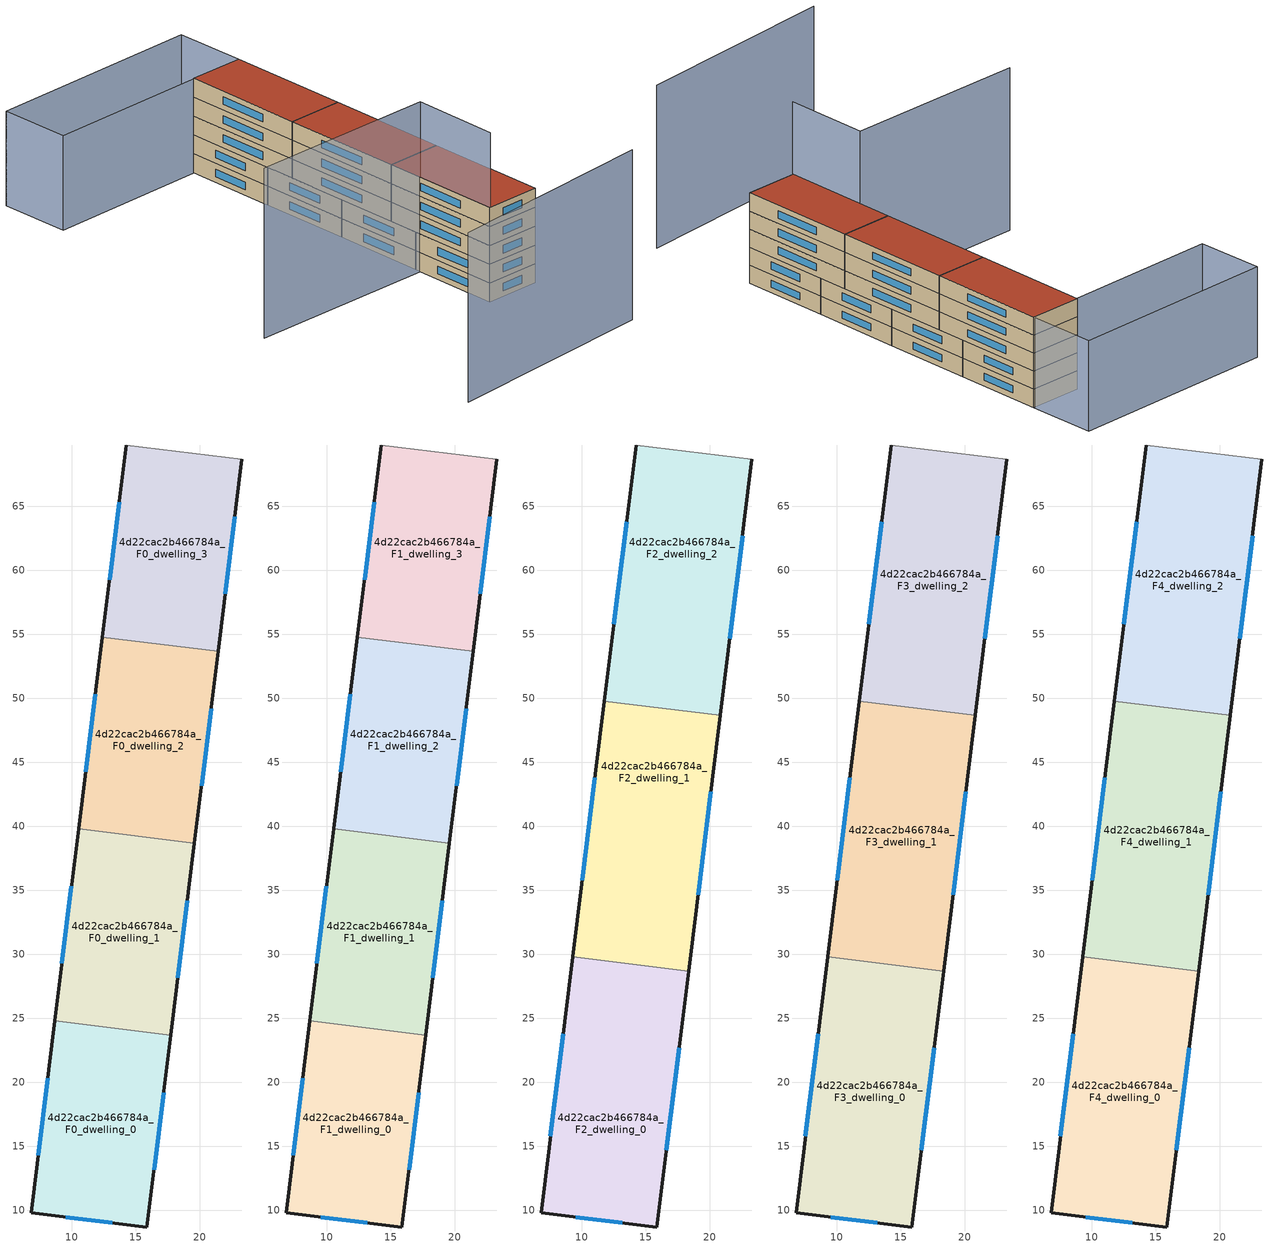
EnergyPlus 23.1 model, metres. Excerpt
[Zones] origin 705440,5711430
4d22cac2b466784a_F0_dwelling_0
 floor ground (EU_floor_Construction): 17.71,23.69 15.86,8.71 6.8,9.82 8.66,24.81 z0
 wall outside (EU_wall_Construction): 8.66,24.81 6.8,9.82 15.86,8.71 17.71,23.69 z0:3
 wall to 4d22cac2b466784a_F0_dwelling_1 (EU_wall_Construction): 17.71,23.69 8.66,24.81 z0:3
 window (EU_Window_Construction): 16.41,13.19 17.16,19.2 / 9.51,9.49 13.15,9.04 / 8.1,20.32 7.36,14.31 z0.9:2.1
4d22cac2b466784a_F0_dwelling_1
 floor ground (EU_floor_Construction): 19.57,38.68 17.71,23.69 8.66,24.81 10.52,39.8 z0
 wall outside (EU_wall_Construction): 17.71,23.69 19.57,38.68 / 10.52,39.8 8.66,24.81 z0:3
 wall to 4d22cac2b466784a_F0_dwelling_2 (EU_wall_Construction): 19.57,38.68 10.52,39.8 z0:3
 window (EU_Window_Construction): 18.27,28.18 19.01,34.19 / 9.96,35.31 9.22,29.3 z0.9:2.1
4d22cac2b466784a_F0_dwelling_2
 floor ground (EU_floor_Construction): 21.43,53.67 19.57,38.68 10.52,39.8 12.38,54.79 z0
 wall outside (EU_wall_Construction): 19.57,38.68 21.43,53.67 / 12.38,54.79 10.52,39.8 z0:3
 wall to 4d22cac2b466784a_F0_dwelling_3 (EU_wall_Construction): 21.43,53.67 12.38,54.79 z0:3
 window (EU_Window_Construction): 20.12,43.17 20.87,49.18 / 11.82,50.31 11.08,44.29 z0.9:2.1
4d22cac2b466784a_F0_dwelling_3
 floor ground (EU_floor_Construction): 23.28,68.68 21.43,53.67 12.38,54.79 14.24,69.79 z0
 wall outside (EU_wall_Construction): 21.43,53.67 23.28,68.68 / 14.24,69.79 12.38,54.79 z0:3
 wall adiabatic (EU_wall_Construction): 23.28,68.68 14.24,69.79 z0:3
 window (EU_Window_Construction): 21.98,58.17 22.73,64.19 / 13.68,65.3 12.94,59.28 z0.9:2.1
4d22cac2b466784a_F1_dwelling_0
 floor to 4d22cac2b466784a_F0_dwelling_0 (EU_floor_Construction): 17.71,23.69 15.86,8.71 6.8,9.82 8.66,24.81 z3
 wall outside (EU_wall_Construction): 8.66,24.81 6.8,9.82 15.86,8.71 17.71,23.69 z3:6
 wall to 4d22cac2b466784a_F1_dwelling_1 (EU_wall_Construction): 17.71,23.69 8.66,24.81 z3:6
 window (EU_Window_Construction): 16.41,13.19 17.16,19.2 / 9.51,9.49 13.15,9.04 / 8.1,20.32 7.36,14.31 z3.9:5.1
4d22cac2b466784a_F1_dwelling_1
 floor to 4d22cac2b466784a_F0_dwelling_1 (EU_floor_Construction): 19.57,38.68 17.71,23.69 8.66,24.81 10.52,39.8 z3
 wall outside (EU_wall_Construction): 17.71,23.69 19.57,38.68 / 10.52,39.8 8.66,24.81 z3:6
 wall to 4d22cac2b466784a_F1_dwelling_2 (EU_wall_Construction): 19.57,38.68 10.52,39.8 z3:6
 window (EU_Window_Construction): 18.27,28.18 19.01,34.19 / 9.96,35.31 9.22,29.3 z3.9:5.1
4d22cac2b466784a_F1_dwelling_2
 floor to 4d22cac2b466784a_F0_dwelling_2 (EU_floor_Construction): 21.43,53.67 19.57,38.68 10.52,39.8 12.38,54.79 z3
 wall outside (EU_wall_Construction): 19.57,38.68 21.43,53.67 / 12.38,54.79 10.52,39.8 z3:6
 wall to 4d22cac2b466784a_F1_dwelling_3 (EU_wall_Construction): 21.43,53.67 12.38,54.79 z3:6
 window (EU_Window_Construction): 20.12,43.17 20.87,49.18 / 11.82,50.31 11.08,44.29 z3.9:5.1
4d22cac2b466784a_F1_dwelling_3
 floor to 4d22cac2b466784a_F0_dwelling_3 (EU_floor_Construction): 23.28,68.68 21.43,53.67 12.38,54.79 14.24,69.79 z3
 wall outside (EU_wall_Construction): 21.43,53.67 23.28,68.68 / 14.24,69.79 12.38,54.79 z3:6
 wall adiabatic (EU_wall_Construction): 23.28,68.68 14.24,69.79 z3:6
 window (EU_Window_Construction): 21.98,58.17 22.73,64.19 / 13.68,65.3 12.94,59.28 z3.9:5.1
4d22cac2b466784a_F2_dwelling_0
 floor outside (EU_floor_Construction): 18.33,28.69 9.28,29.8 6.8,9.82 9.28,29.8 18.33,28.68 15.86,8.71 z6
 floor to 4d22cac2b466784a_F1_dwelling_0 (EU_floor_Construction): 17.71,23.69 15.86,8.71 6.8,9.82 8.66,24.81 z6
 floor to 4d22cac2b466784a_F1_dwelling_1 (EU_floor_Construction): 18.33,28.69 17.71,23.69 8.66,24.81 9.28,29.8 z6
 wall outside (EU_wall_Construction): 9.28,29.8 6.8,9.82 15.86,8.71 18.33,28.68 z6:9
 wall to 4d22cac2b466784a_F2_dwelling_1 (EU_wall_Construction): 18.33,28.68 9.28,29.8 z6:9
 window (EU_Window_Construction): 16.6,14.69 17.59,22.71 / 9.51,9.49 13.15,9.04 / 8.54,23.82 7.54,15.8 z6.9:8.1
4d22cac2b466784a_F2_dwelling_1
 floor to 4d22cac2b466784a_F1_dwelling_1 (EU_floor_Construction): 19.57,38.68 18.33,28.69 9.28,29.8 10.52,39.8 z6
 floor to 4d22cac2b466784a_F1_dwelling_2 (EU_floor_Construction): 20.81,48.68 19.57,38.68 10.52,39.8 11.76,49.79 z6
 wall outside (EU_wall_Construction): 18.33,28.68 20.81,48.67 / 11.76,49.79 9.28,29.8 z6:9
 wall to 4d22cac2b466784a_F2_dwelling_2 (EU_wall_Construction): 20.81,48.67 11.76,49.79 z6:9
 window (EU_Window_Construction): 19.07,34.67 20.07,42.69 / 11.02,43.81 10.02,35.79 z6.9:8.1
4d22cac2b466784a_F2_dwelling_2
 floor to 4d22cac2b466784a_F1_dwelling_2 (EU_floor_Construction): 21.43,53.67 20.81,48.68 11.76,49.79 12.38,54.79 z6
 floor to 4d22cac2b466784a_F1_dwelling_3 (EU_floor_Construction): 23.28,68.68 21.43,53.67 12.38,54.79 14.24,69.79 z6
 wall outside (EU_wall_Construction): 20.81,48.67 23.28,68.68 / 14.24,69.79 11.76,49.79 z6:9
 wall adiabatic (EU_wall_Construction): 23.28,68.68 14.24,69.79 z6:9
 window (EU_Window_Construction): 21.55,54.66 22.54,62.69 / 13.5,63.81 12.5,55.78 z6.9:8.1
4d22cac2b466784a_F3_dwelling_0
 floor to 4d22cac2b466784a_F2_dwelling_0 (EU_floor_Construction): 18.33,28.68 15.86,8.71 6.8,9.82 9.28,29.8 z9
 wall outside (EU_wall_Construction): 9.28,29.8 6.8,9.82 15.86,8.71 18.33,28.68 z9:12
 wall to 4d22cac2b466784a_F3_dwelling_1 (EU_wall_Construction): 18.33,28.68 9.28,29.8 z9:12
 window (EU_Window_Construction): 16.6,14.69 17.59,22.71 / 9.51,9.49 13.15,9.04 / 8.54,23.82 7.54,15.8 z9.9:11.1
4d22cac2b466784a_F3_dwelling_1
 floor to 4d22cac2b466784a_F2_dwelling_1 (EU_floor_Construction): 20.81,48.67 18.33,28.68 9.28,29.8 11.76,49.79 z9
 wall outside (EU_wall_Construction): 18.33,28.68 20.81,48.67 / 11.76,49.79 9.28,29.8 z9:12
 wall to 4d22cac2b466784a_F3_dwelling_2 (EU_wall_Construction): 20.81,48.67 11.76,49.79 z9:12
 window (EU_Window_Construction): 19.07,34.67 20.07,42.69 / 11.02,43.81 10.02,35.79 z9.9:11.1
4d22cac2b466784a_F3_dwelling_2
 floor to 4d22cac2b466784a_F2_dwelling_2 (EU_floor_Construction): 23.28,68.68 20.81,48.67 11.76,49.79 14.24,69.79 z9
 wall outside (EU_wall_Construction): 20.81,48.67 23.28,68.68 / 14.24,69.79 11.76,49.79 z9:12
 wall adiabatic (EU_wall_Construction): 23.28,68.68 14.24,69.79 z9:12
 window (EU_Window_Construction): 21.55,54.66 22.54,62.69 / 13.5,63.81 12.5,55.78 z9.9:11.1
4d22cac2b466784a_F4_dwelling_0
 floor to 4d22cac2b466784a_F3_dwelling_0 (EU_floor_Construction): 18.33,28.68 15.86,8.71 6.8,9.82 9.28,29.8 z12
 wall outside (EU_wall_Construction): 9.28,29.8 6.8,9.82 15.86,8.71 18.33,28.68 z12:15
 wall to 4d22cac2b466784a_F4_dwelling_1 (EU_wall_Construction): 18.33,28.68 9.28,29.8 z12:15
 window (EU_Window_Construction): 16.6,14.69 17.59,22.71 / 9.51,9.49 13.15,9.04 / 8.54,23.82 7.54,15.8 z12.9:14.1
 roof outside (EU_roof_Construction): 15.86,8.71 18.33,28.68 9.28,29.8 6.8,9.82 z15
4d22cac2b466784a_F4_dwelling_1
 floor to 4d22cac2b466784a_F3_dwelling_1 (EU_floor_Construction): 20.81,48.67 18.33,28.68 9.28,29.8 11.76,49.79 z12
 wall outside (EU_wall_Construction): 18.33,28.68 20.81,48.67 / 11.76,49.79 9.28,29.8 z12:15
 wall to 4d22cac2b466784a_F4_dwelling_2 (EU_wall_Construction): 20.81,48.67 11.76,49.79 z12:15
 window (EU_Window_Construction): 19.07,34.67 20.07,42.69 / 11.02,43.81 10.02,35.79 z12.9:14.1
 roof outside (EU_roof_Construction): 18.33,28.68 20.81,48.67 11.76,49.79 9.28,29.8 z15
4d22cac2b466784a_F4_dwelling_2
 floor to 4d22cac2b466784a_F3_dwelling_2 (EU_floor_Construction): 23.28,68.68 20.81,48.67 11.76,49.79 14.24,69.79 z12
 wall outside (EU_wall_Construction): 20.81,48.67 23.28,68.68 / 14.24,69.79 11.76,49.79 z12:15
 wall adiabatic (EU_wall_Construction): 23.28,68.68 14.24,69.79 z12:15
 window (EU_Window_Construction): 21.55,54.66 22.54,62.69 / 13.5,63.81 12.5,55.78 z12.9:14.1
 roof outside (EU_roof_Construction): 20.81,48.67 23.28,68.68 14.24,69.79 11.76,49.79 z15
shading: -21.21,-8.37 14.91,-9.74 / -22.62,27.8 8.55,23.94 / 8.55,23.94 6.79,9.73 z0:27; 23.28,68.68 -12.3,72.63 / -12.3,72.63 -11.02,84.1 / -11.02,84.1 24.56,80.15 / 24.56,80.15 23.28,68.68 z0:15
[Building]
EU S2 Campaign: North Axis=0; Terrain=City; Solar Distribution=FullExterior
[Site:Location]
London: Latitude=51.5; Longitude=-0.5; Time Zone=0; Elevation=25
[SizingPeriod:WeatherFileDays]
AnnualSizingPeriod: Begin Month=1; Begin Day of Month=1; End Month=12; End Day of Month=31; Day of Week for Start Day=Monday; Use Weather File Daylight Saving Period=No; Use Weather File Rain and Snow Indicators=No
[MATERIAL]
EU_InternalMass_Material: Roughness=MediumRough; Thickness=0.1; Conductivity=1; Density=1800; Specific Heat=900; Thermal Absorptance=0.9; Solar Absorptance=0.7; Visible Absorptance=0.7
[MATERIAL:NOMASS] Roughness=MediumRough; Thermal Absorptance=0.9; Solar Absorptance=0.7; Visible Absorptance=0.7
Name | Thermal Resistance
EU_wall_NoMass | 1.04674
EU_roof_NoMass | 4.32442
EU_floor_NoMass | 2.04616
[WINDOWMATERIAL:SIMPLEGLAZINGSYSTEM]
EU_Window_SimpleGlazing: UFactor=4.25843; Solar Heat Gain Coefficient=0.85; Visible Transmittance=0.85
[CONSTRUCTION]
EU_wall_Construction: EU_wall_NoMass
EU_roof_Construction: EU_roof_NoMass
EU_floor_Construction: EU_floor_NoMass
EU_InternalMass_Construction: EU_InternalMass_Material
EU_Window_Construction: EU_Window_SimpleGlazing
[ZONE] Type=1; Multiplier=1; Ceiling Height=autocalculate; Floor Area=autocalculate; Part of Total Floor Area=Yes
Name | Volume
4d22cac2b466784a_F0_dwelling_0; 4d22cac2b466784a_F1_dwelling_0 | 413.228
4d22cac2b466784a_F2_dwelling_0; 4d22cac2b466784a_F3_dwelling_0; 4d22cac2b466784a_F4_dwelling_0 | 550.996
4d22cac2b466784a_F0_dwelling_1; 4d22cac2b466784a_F1_dwelling_1 | 413.221
4d22cac2b466784a_F2_dwelling_1; 4d22cac2b466784a_F3_dwelling_1; 4d22cac2b466784a_F4_dwelling_1 | 551.023
4d22cac2b466784a_F0_dwelling_2; 4d22cac2b466784a_F1_dwelling_2 | 413.263
4d22cac2b466784a_F2_dwelling_2; 4d22cac2b466784a_F3_dwelling_2; 4d22cac2b466784a_F4_dwelling_2 | 551.003
4d22cac2b466784a_F0_dwelling_3; 4d22cac2b466784a_F1_dwelling_3 | 413.257
[INTERNALMASS] Construction=EU_InternalMass_Construction
Name | Zone or ZoneList | Surface Area
4d22cac2b466784a_F0_dwelling_0_EU_InternalMass | 4d22cac2b466784a_F0_dwelling_0 | 137.743
4d22cac2b466784a_F0_dwelling_1_EU_InternalMass | 4d22cac2b466784a_F0_dwelling_1 | 137.74
4d22cac2b466784a_F0_dwelling_2_EU_InternalMass | 4d22cac2b466784a_F0_dwelling_2 | 137.754
4d22cac2b466784a_F0_dwelling_3_EU_InternalMass | 4d22cac2b466784a_F0_dwelling_3 | 137.752
4d22cac2b466784a_F1_dwelling_0_EU_InternalMass | 4d22cac2b466784a_F1_dwelling_0 | 137.743
4d22cac2b466784a_F1_dwelling_1_EU_InternalMass | 4d22cac2b466784a_F1_dwelling_1 | 137.74
4d22cac2b466784a_F1_dwelling_2_EU_InternalMass | 4d22cac2b466784a_F1_dwelling_2 | 137.754
4d22cac2b466784a_F1_dwelling_3_EU_InternalMass | 4d22cac2b466784a_F1_dwelling_3 | 137.752
4d22cac2b466784a_F2_dwelling_0_EU_InternalMass | 4d22cac2b466784a_F2_dwelling_0 | 183.665
4d22cac2b466784a_F2_dwelling_1_EU_InternalMass | 4d22cac2b466784a_F2_dwelling_1 | 183.674
4d22cac2b466784a_F2_dwelling_2_EU_InternalMass | 4d22cac2b466784a_F2_dwelling_2 | 183.668
4d22cac2b466784a_F3_dwelling_0_EU_InternalMass | 4d22cac2b466784a_F3_dwelling_0 | 183.665
4d22cac2b466784a_F3_dwelling_1_EU_InternalMass | 4d22cac2b466784a_F3_dwelling_1 | 183.674
4d22cac2b466784a_F3_dwelling_2_EU_InternalMass | 4d22cac2b466784a_F3_dwelling_2 | 183.668
4d22cac2b466784a_F4_dwelling_0_EU_InternalMass | 4d22cac2b466784a_F4_dwelling_0 | 183.665
4d22cac2b466784a_F4_dwelling_1_EU_InternalMass | 4d22cac2b466784a_F4_dwelling_1 | 183.674
4d22cac2b466784a_F4_dwelling_2_EU_InternalMass | 4d22cac2b466784a_F4_dwelling_2 | 183.668
[OTHEREQUIPMENT] Fuel Type=Electricity; Design Level Calculation Method=Watts/Area; Power per Zone Floor Area=1; Fraction Latent=0; Fraction Radiant=0; Fraction Lost=0; Carbon Dioxide Generation Rate=0; EndUse Subcategory=EU_Step8_InternalGains
Name | Zone or ZoneList or Space or SpaceList | Schedule
EU_Step8_InternalGain_4d22cac2b466784a_F0_dwelling_0_f000 | 4d22cac2b466784a_F0_dwelling_0 | EU_Step8_GainSchedule_4d22cac2b466784a_F0_dwelling_0_f000
EU_Step8_InternalGain_4d22cac2b466784a_F0_dwelling_1_f000 | 4d22cac2b466784a_F0_dwelling_1 | EU_Step8_GainSchedule_4d22cac2b466784a_F0_dwelling_1_f000
EU_Step8_InternalGain_4d22cac2b466784a_F0_dwelling_2_f000 | 4d22cac2b466784a_F0_dwelling_2 | EU_Step8_GainSchedule_4d22cac2b466784a_F0_dwelling_2_f000
EU_Step8_InternalGain_4d22cac2b466784a_F0_dwelling_3_f000 | 4d22cac2b466784a_F0_dwelling_3 | EU_Step8_GainSchedule_4d22cac2b466784a_F0_dwelling_3_f000
EU_Step8_InternalGain_4d22cac2b466784a_F1_dwelling_0_f000 | 4d22cac2b466784a_F1_dwelling_0 | EU_Step8_GainSchedule_4d22cac2b466784a_F1_dwelling_0_f000
EU_Step8_InternalGain_4d22cac2b466784a_F1_dwelling_1_f000 | 4d22cac2b466784a_F1_dwelling_1 | EU_Step8_GainSchedule_4d22cac2b466784a_F1_dwelling_1_f000
EU_Step8_InternalGain_4d22cac2b466784a_F1_dwelling_2_f000 | 4d22cac2b466784a_F1_dwelling_2 | EU_Step8_GainSchedule_4d22cac2b466784a_F1_dwelling_2_f000
EU_Step8_InternalGain_4d22cac2b466784a_F1_dwelling_3_f000 | 4d22cac2b466784a_F1_dwelling_3 | EU_Step8_GainSchedule_4d22cac2b466784a_F1_dwelling_3_f000
EU_Step8_InternalGain_4d22cac2b466784a_F2_dwelling_0_f000 | 4d22cac2b466784a_F2_dwelling_0 | EU_Step8_GainSchedule_4d22cac2b466784a_F2_dwelling_0_f000
EU_Step8_InternalGain_4d22cac2b466784a_F2_dwelling_1_f000 | 4d22cac2b466784a_F2_dwelling_1 | EU_Step8_GainSchedule_4d22cac2b466784a_F2_dwelling_1_f000
EU_Step8_InternalGain_4d22cac2b466784a_F2_dwelling_2_f000 | 4d22cac2b466784a_F2_dwelling_2 | EU_Step8_GainSchedule_4d22cac2b466784a_F2_dwelling_2_f000
EU_Step8_InternalGain_4d22cac2b466784a_F3_dwelling_0_f000 | 4d22cac2b466784a_F3_dwelling_0 | EU_Step8_GainSchedule_4d22cac2b466784a_F3_dwelling_0_f000
EU_Step8_InternalGain_4d22cac2b466784a_F3_dwelling_1_f000 | 4d22cac2b466784a_F3_dwelling_1 | EU_Step8_GainSchedule_4d22cac2b466784a_F3_dwelling_1_f000
EU_Step8_InternalGain_4d22cac2b466784a_F3_dwelling_2_f000 | 4d22cac2b466784a_F3_dwelling_2 | EU_Step8_GainSchedule_4d22cac2b466784a_F3_dwelling_2_f000
EU_Step8_InternalGain_4d22cac2b466784a_F4_dwelling_0_f000 | 4d22cac2b466784a_F4_dwelling_0 | EU_Step8_GainSchedule_4d22cac2b466784a_F4_dwelling_0_f000
EU_Step8_InternalGain_4d22cac2b466784a_F4_dwelling_1_f000 | 4d22cac2b466784a_F4_dwelling_1 | EU_Step8_GainSchedule_4d22cac2b466784a_F4_dwelling_1_f000
EU_Step8_InternalGain_4d22cac2b466784a_F4_dwelling_2_f000 | 4d22cac2b466784a_F4_dwelling_2 | EU_Step8_GainSchedule_4d22cac2b466784a_F4_dwelling_2_f000
[ZONEVENTILATION:DESIGNFLOWRATE] Schedule=EU_AlwaysOn; Design Flow Rate Calculation Method=AirChanges/Hour; Air Changes per Hour=0.488719; Ventilation Type=Natural; Fan Pressure Rise=0; Fan Total Efficiency=1; Constant Term Coefficient=1; Temperature Term Coefficient=0; Velocity Term Coefficient=0; Velocity Squared Term Coefficient=0; Minimum Indoor Temperature=-100; Maximum Indoor Temperature=100; Delta Temperature=-100; Minimum Outdoor Temperature=-100; Maximum Outdoor Temperature=100; Maximum Wind Speed=40
Name | Zone or ZoneList or Space or SpaceList
EU_ConstantAir_4d22cac2b466784a_F0_dwelling_0 | 4d22cac2b466784a_F0_dwelling_0
EU_ConstantAir_4d22cac2b466784a_F0_dwelling_1 | 4d22cac2b466784a_F0_dwelling_1
EU_ConstantAir_4d22cac2b466784a_F0_dwelling_2 | 4d22cac2b466784a_F0_dwelling_2
EU_ConstantAir_4d22cac2b466784a_F0_dwelling_3 | 4d22cac2b466784a_F0_dwelling_3
EU_ConstantAir_4d22cac2b466784a_F1_dwelling_0 | 4d22cac2b466784a_F1_dwelling_0
EU_ConstantAir_4d22cac2b466784a_F1_dwelling_1 | 4d22cac2b466784a_F1_dwelling_1
EU_ConstantAir_4d22cac2b466784a_F1_dwelling_2 | 4d22cac2b466784a_F1_dwelling_2
EU_ConstantAir_4d22cac2b466784a_F1_dwelling_3 | 4d22cac2b466784a_F1_dwelling_3
EU_ConstantAir_4d22cac2b466784a_F2_dwelling_0 | 4d22cac2b466784a_F2_dwelling_0
EU_ConstantAir_4d22cac2b466784a_F2_dwelling_1 | 4d22cac2b466784a_F2_dwelling_1
EU_ConstantAir_4d22cac2b466784a_F2_dwelling_2 | 4d22cac2b466784a_F2_dwelling_2
EU_ConstantAir_4d22cac2b466784a_F3_dwelling_0 | 4d22cac2b466784a_F3_dwelling_0
EU_ConstantAir_4d22cac2b466784a_F3_dwelling_1 | 4d22cac2b466784a_F3_dwelling_1
EU_ConstantAir_4d22cac2b466784a_F3_dwelling_2 | 4d22cac2b466784a_F3_dwelling_2
EU_ConstantAir_4d22cac2b466784a_F4_dwelling_0 | 4d22cac2b466784a_F4_dwelling_0
EU_ConstantAir_4d22cac2b466784a_F4_dwelling_1 | 4d22cac2b466784a_F4_dwelling_1
EU_ConstantAir_4d22cac2b466784a_F4_dwelling_2 | 4d22cac2b466784a_F4_dwelling_2
[HVACTEMPLATE:THERMOSTAT] Constant Heating Setpoint=20; Constant Cooling Setpoint=50
EU_HeatOnly_4d22cac2b466784a_F0_dwelling_0; EU_HeatOnly_4d22cac2b466784a_F0_dwelling_1; EU_HeatOnly_4d22cac2b466784a_F0_dwelling_2; EU_HeatOnly_4d22cac2b466784a_F0_dwelling_3; EU_HeatOnly_4d22cac2b466784a_F1_dwelling_0; EU_HeatOnly_4d22cac2b466784a_F1_dwelling_1; EU_HeatOnly_4d22cac2b466784a_F1_dwelling_2; EU_HeatOnly_4d22cac2b466784a_F1_dwelling_3; EU_HeatOnly_4d22cac2b466784a_F2_dwelling_0; EU_HeatOnly_4d22cac2b466784a_F2_dwelling_1; EU_HeatOnly_4d22cac2b466784a_F2_dwelling_2; EU_HeatOnly_4d22cac2b466784a_F3_dwelling_0; EU_HeatOnly_4d22cac2b466784a_F3_dwelling_1; EU_HeatOnly_4d22cac2b466784a_F3_dwelling_2; EU_HeatOnly_4d22cac2b466784a_F4_dwelling_0; EU_HeatOnly_4d22cac2b466784a_F4_dwelling_1; EU_HeatOnly_4d22cac2b466784a_F4_dwelling_2
[HVACTEMPLATE:ZONE:IDEALLOADSAIRSYSTEM] System Availability Schedule=EU_AlwaysOn; Maximum Heating Supply Air Temperature=50; Minimum Cooling Supply Air Temperature=13; Maximum Heating Supply Air Humidity Ratio=0.0156; Minimum Cooling Supply Air Humidity Ratio=0.0077; Heating Limit=NoLimit; Cooling Limit=NoLimit; Heating Availability Schedule=EU_AlwaysOn; Cooling Availability Schedule=EU_CoolingOff; Dehumidification Control Type=ConstantSensibleHeatRatio; Cooling Sensible Heat Ratio=0.7; Dehumidification Setpoint=60; Humidification Control Type=None; Humidification Setpoint=30; Outdoor Air Method=None; Outdoor Air Flow Rate per Person=0.00944; Outdoor Air Flow Rate per Zone Floor Area=0; Outdoor Air Flow Rate per Zone=0; Demand Controlled Ventilation Type=None; Outdoor Air Economizer Type=NoEconomizer; Heat Recovery Type=None; Sensible Heat Recovery Effectiveness=0.7; Latent Heat Recovery Effectiveness=0.65
Name | Template Thermostat
4d22cac2b466784a_F0_dwelling_0 | EU_HeatOnly_4d22cac2b466784a_F0_dwelling_0
4d22cac2b466784a_F0_dwelling_1 | EU_HeatOnly_4d22cac2b466784a_F0_dwelling_1
4d22cac2b466784a_F0_dwelling_2 | EU_HeatOnly_4d22cac2b466784a_F0_dwelling_2
4d22cac2b466784a_F0_dwelling_3 | EU_HeatOnly_4d22cac2b466784a_F0_dwelling_3
4d22cac2b466784a_F1_dwelling_0 | EU_HeatOnly_4d22cac2b466784a_F1_dwelling_0
4d22cac2b466784a_F1_dwelling_1 | EU_HeatOnly_4d22cac2b466784a_F1_dwelling_1
4d22cac2b466784a_F1_dwelling_2 | EU_HeatOnly_4d22cac2b466784a_F1_dwelling_2
4d22cac2b466784a_F1_dwelling_3 | EU_HeatOnly_4d22cac2b466784a_F1_dwelling_3
4d22cac2b466784a_F2_dwelling_0 | EU_HeatOnly_4d22cac2b466784a_F2_dwelling_0
4d22cac2b466784a_F2_dwelling_1 | EU_HeatOnly_4d22cac2b466784a_F2_dwelling_1
4d22cac2b466784a_F2_dwelling_2 | EU_HeatOnly_4d22cac2b466784a_F2_dwelling_2
4d22cac2b466784a_F3_dwelling_0 | EU_HeatOnly_4d22cac2b466784a_F3_dwelling_0
4d22cac2b466784a_F3_dwelling_1 | EU_HeatOnly_4d22cac2b466784a_F3_dwelling_1
4d22cac2b466784a_F3_dwelling_2 | EU_HeatOnly_4d22cac2b466784a_F3_dwelling_2
4d22cac2b466784a_F4_dwelling_0 | EU_HeatOnly_4d22cac2b466784a_F4_dwelling_0
4d22cac2b466784a_F4_dwelling_1 | EU_HeatOnly_4d22cac2b466784a_F4_dwelling_1
4d22cac2b466784a_F4_dwelling_2 | EU_HeatOnly_4d22cac2b466784a_F4_dwelling_2
[SIZING:ZONE] Zone Cooling Design Supply Air Temperature Input Method=SupplyAirTemperature; Zone Cooling Design Supply Air Temperature=13; Zone Heating Design Supply Air Temperature Input Method=SupplyAirTemperature; Zone Heating Design Supply Air Temperature=50; Zone Cooling Design Supply Air Humidity Ratio=0.008; Zone Heating Design Supply Air Humidity Ratio=0.008; Cooling Design Air Flow Method=DesignDay; Cooling Design Air Flow Rate=0; Cooling Minimum Air Flow per Zone Floor Area=0.000762; Cooling Minimum Air Flow=0; Cooling Minimum Air Flow Fraction=0.2; Heating Design Air Flow Method=DesignDay; Heating Design Air Flow Rate=0; Heating Maximum Air Flow per Zone Floor Area=0.002032; Heating Maximum Air Flow=0.141576; Heating Maximum Air Flow Fraction=0.3; Account for Dedicated Outdoor Air System=No; Dedicated Outdoor Air System Control Strategy=NeutralSupplyAir; Dedicated Outdoor Air Low Setpoint Temperature for Design=autosize; Dedicated Outdoor Air High Setpoint Temperature for Design=autosize; Zone Load Sizing Method=Sensible Load Only No Latent Load; Zone Latent Cooling Design Supply Air Humidity Ratio Input Method=HumidityRatioDifference; Zone Cooling Design Supply Air Humidity Ratio Difference=0.005; Zone Latent Heating Design Supply Air Humidity Ratio Input Method=HumidityRatioDifference; Zone Humidification Design Supply Air Humidity Ratio Difference=0.005
4d22cac2b466784a_F0_dwelling_0; 4d22cac2b466784a_F0_dwelling_1; 4d22cac2b466784a_F0_dwelling_2; 4d22cac2b466784a_F0_dwelling_3; 4d22cac2b466784a_F1_dwelling_0; 4d22cac2b466784a_F1_dwelling_1; 4d22cac2b466784a_F1_dwelling_2; 4d22cac2b466784a_F1_dwelling_3; 4d22cac2b466784a_F2_dwelling_0; 4d22cac2b466784a_F2_dwelling_1; 4d22cac2b466784a_F2_dwelling_2; 4d22cac2b466784a_F3_dwelling_0; 4d22cac2b466784a_F3_dwelling_1; 4d22cac2b466784a_F3_dwelling_2; 4d22cac2b466784a_F4_dwelling_0; 4d22cac2b466784a_F4_dwelling_1; 4d22cac2b466784a_F4_dwelling_2
[SCHEDULE:CONSTANT]
Name | Hourly Value
EU_AlwaysOn | 1
EU_CoolingOff | 0
[SCHEDULE:FILE] Column Number=1; Rows to Skip at Top=0; Number of Hours of Data=8760; Column Separator=Comma; Interpolate to Timestep=No; Minutes per Item=60; Adjust Schedule for Daylight Savings=Yes
Name | File
EU_Step8_GainSchedule_4d22cac2b466784a_F0_dwelling_0_f000 | ../../schedules/4d22cac2b466784a/4d22cac2b466784a_F0_dwelling_0_f000_gain.csv
EU_Step8_GainSchedule_4d22cac2b466784a_F0_dwelling_1_f000 | ../../schedules/4d22cac2b466784a/4d22cac2b466784a_F0_dwelling_1_f000_gain.csv
EU_Step8_GainSchedule_4d22cac2b466784a_F0_dwelling_2_f000 | ../../schedules/4d22cac2b466784a/4d22cac2b466784a_F0_dwelling_2_f000_gain.csv
EU_Step8_GainSchedule_4d22cac2b466784a_F0_dwelling_3_f000 | ../../schedules/4d22cac2b466784a/4d22cac2b466784a_F0_dwelling_3_f000_gain.csv
EU_Step8_GainSchedule_4d22cac2b466784a_F1_dwelling_0_f000 | ../../schedules/4d22cac2b466784a/4d22cac2b466784a_F1_dwelling_0_f000_gain.csv
EU_Step8_GainSchedule_4d22cac2b466784a_F1_dwelling_1_f000 | ../../schedules/4d22cac2b466784a/4d22cac2b466784a_F1_dwelling_1_f000_gain.csv
EU_Step8_GainSchedule_4d22cac2b466784a_F1_dwelling_2_f000 | ../../schedules/4d22cac2b466784a/4d22cac2b466784a_F1_dwelling_2_f000_gain.csv
EU_Step8_GainSchedule_4d22cac2b466784a_F1_dwelling_3_f000 | ../../schedules/4d22cac2b466784a/4d22cac2b466784a_F1_dwelling_3_f000_gain.csv
EU_Step8_GainSchedule_4d22cac2b466784a_F2_dwelling_0_f000 | ../../schedules/4d22cac2b466784a/4d22cac2b466784a_F2_dwelling_0_f000_gain.csv
EU_Step8_GainSchedule_4d22cac2b466784a_F2_dwelling_1_f000 | ../../schedules/4d22cac2b466784a/4d22cac2b466784a_F2_dwelling_1_f000_gain.csv
EU_Step8_GainSchedule_4d22cac2b466784a_F2_dwelling_2_f000 | ../../schedules/4d22cac2b466784a/4d22cac2b466784a_F2_dwelling_2_f000_gain.csv
EU_Step8_GainSchedule_4d22cac2b466784a_F3_dwelling_0_f000 | ../../schedules/4d22cac2b466784a/4d22cac2b466784a_F3_dwelling_0_f000_gain.csv
EU_Step8_GainSchedule_4d22cac2b466784a_F3_dwelling_1_f000 | ../../schedules/4d22cac2b466784a/4d22cac2b466784a_F3_dwelling_1_f000_gain.csv
EU_Step8_GainSchedule_4d22cac2b466784a_F3_dwelling_2_f000 | ../../schedules/4d22cac2b466784a/4d22cac2b466784a_F3_dwelling_2_f000_gain.csv
EU_Step8_GainSchedule_4d22cac2b466784a_F4_dwelling_0_f000 | ../../schedules/4d22cac2b466784a/4d22cac2b466784a_F4_dwelling_0_f000_gain.csv
EU_Step8_GainSchedule_4d22cac2b466784a_F4_dwelling_1_f000 | ../../schedules/4d22cac2b466784a/4d22cac2b466784a_F4_dwelling_1_f000_gain.csv
EU_Step8_GainSchedule_4d22cac2b466784a_F4_dwelling_2_f000 | ../../schedules/4d22cac2b466784a/4d22cac2b466784a_F4_dwelling_2_f000_gain.csv
